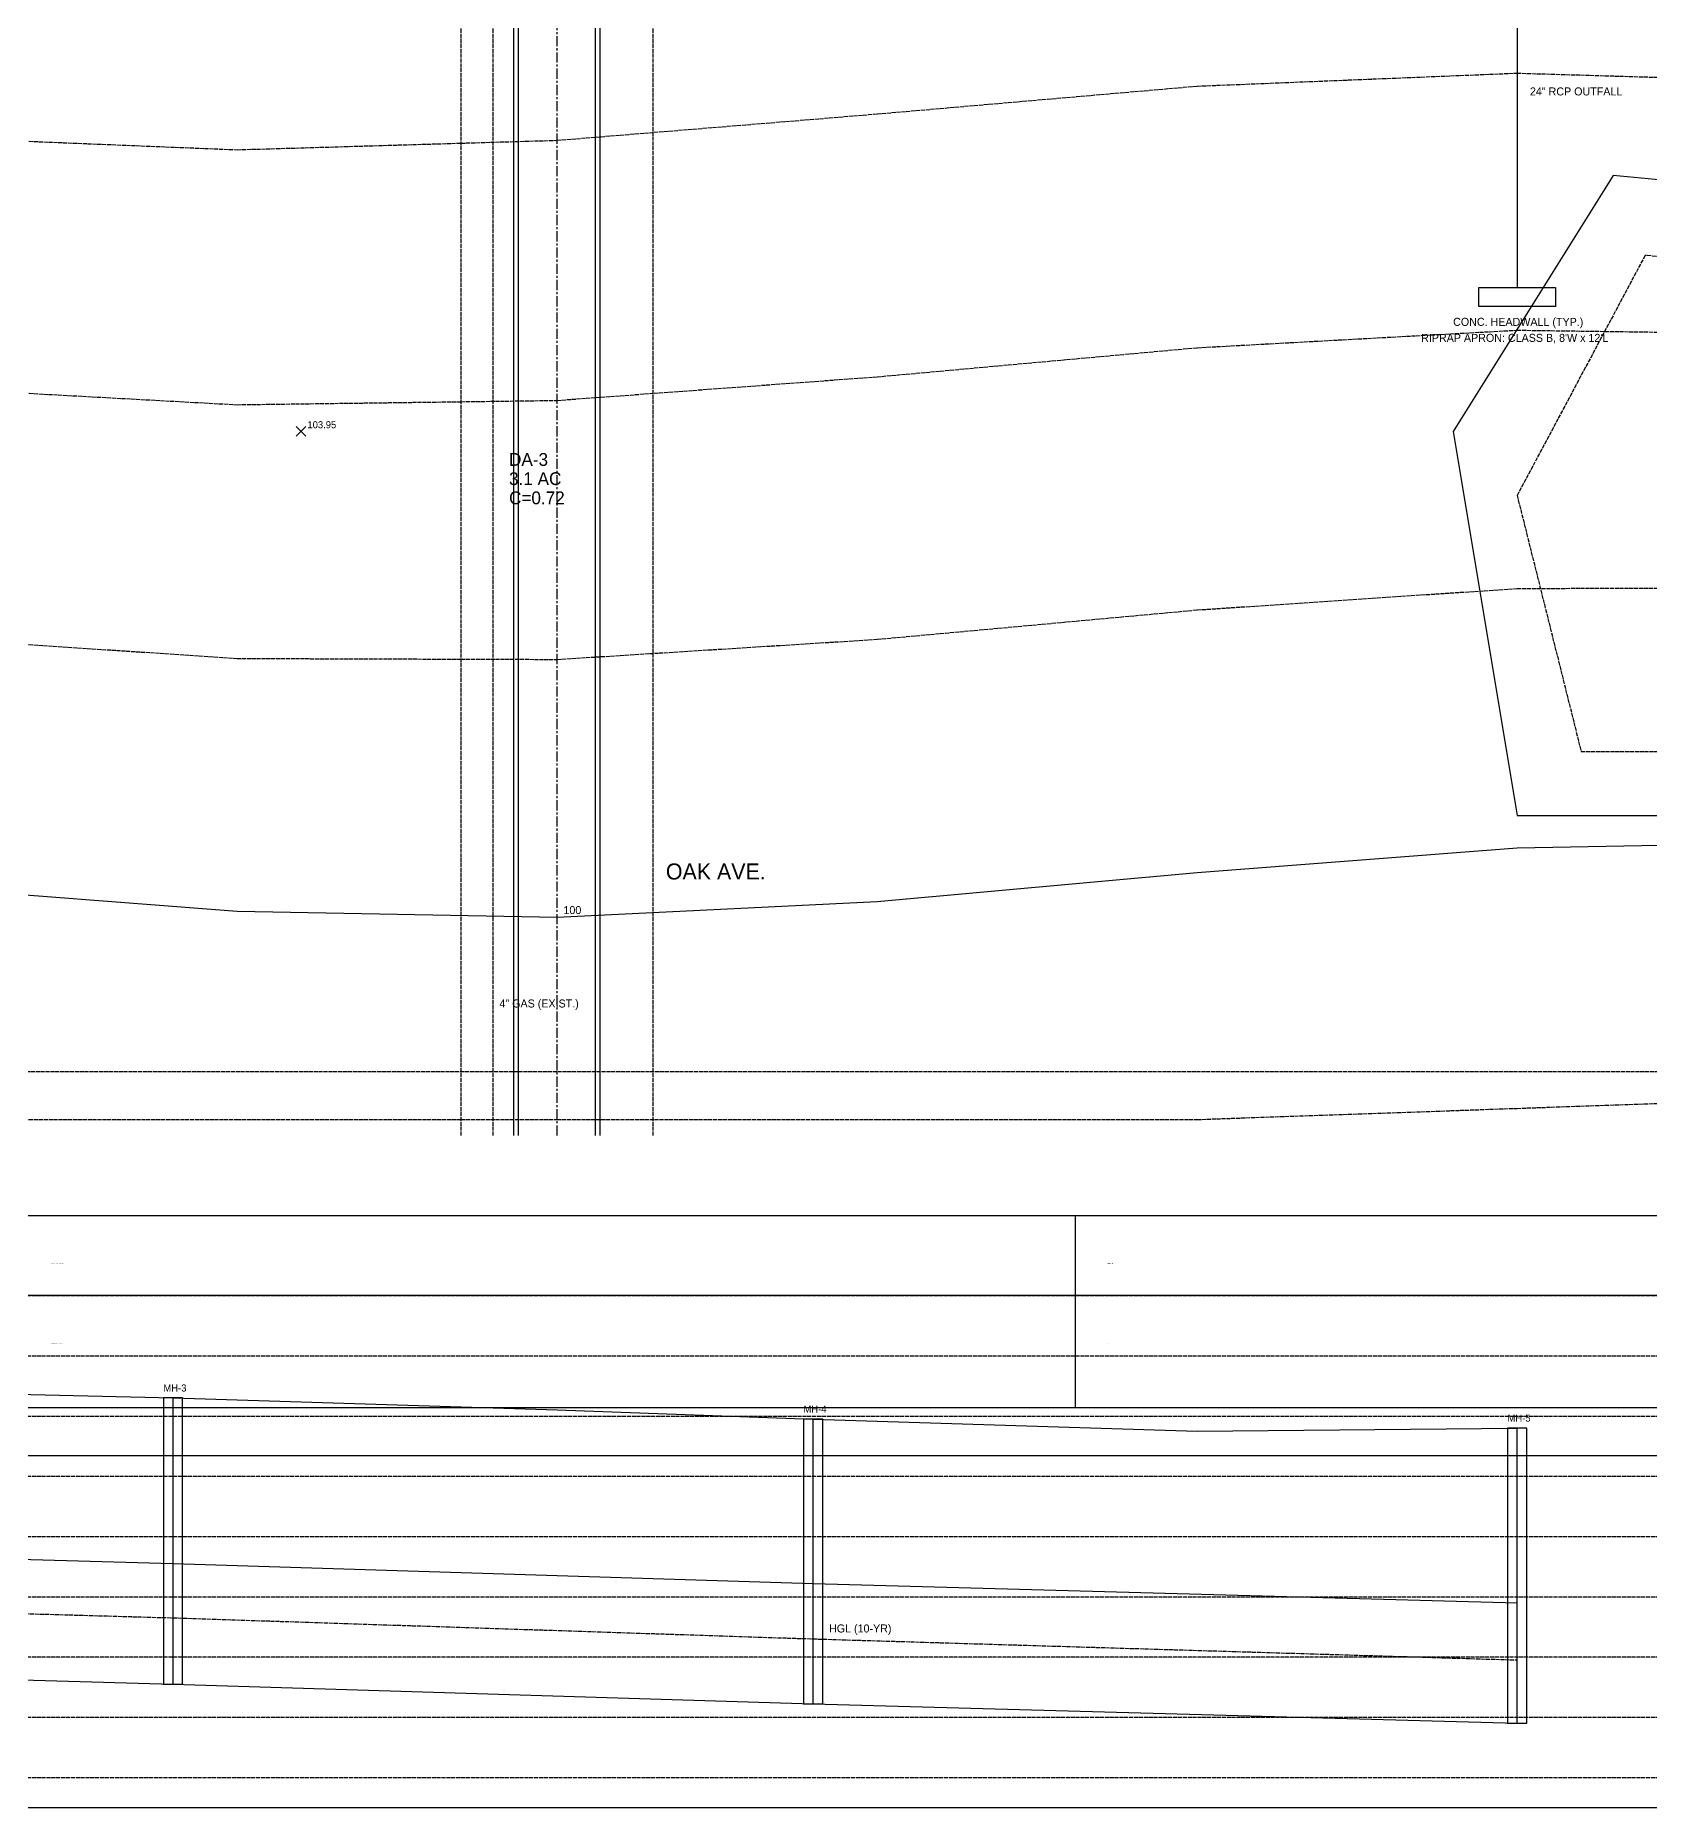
# Model space of a CAD drawing. Header units: feet. Extents: x -20 to 1480, y -157 to 1020.
# Drawn here: x 467 to 971, y -110 to 444 of the extents above; entities that cross this region are included whole.
import ezdxf

# ---------------------------------------------------------------- set-up
doc = ezdxf.new("R2010")
doc.units = ezdxf.units.FT
doc.linetypes.add('CENTER', pattern=[5.08, 3.175, -0.635, 0.635, -0.635])
doc.linetypes.add('DASHED', pattern=[1.524, 1.27, -0.254])
doc.layers.add('ANNO-DIM', color=2, linetype='Continuous')
doc.layers.add('ANNO-TEXT', color=7, linetype='Continuous')

msp = doc.modelspace()

# ---------------------------------------------------------------- linework, layer by layer
at = {"layer": 'ANNO-DIM'}
for p, q in [((15, 75), (1305, 75)), ((792, 15), (792, 75))]:
    msp.add_line(p, q, dxfattribs=at)
at = {"layer": 'ANNO-DIM', "linetype": 'DASHED'}
for p, q in [((30, 50), (1230, 50)), ((30, 31.18), (1230, 31.18)), ((30, 12.35), (1230, 12.35)), ((30, -6.47), (1230, -6.47)), ((30, -25.29), (1230, -25.29)), ((30, -44.12), (1230, -44.12)), ((30, -62.94), (1230, -62.94)), ((30, -81.76), (1230, -81.76)), ((30, -100.59), (1230, -100.59))]:
    msp.add_line(p, q, dxfattribs=at)
at = {"layer": 'ANNO-DIM'}
for points in [[(0, 0), (1320, 0), (1320, 1020), (0, 1020), (0, 0)], [(15, 15), (1305, 15), (1305, 1005), (15, 1005), (15, 15)], [(30, -110), (1230, -110), (1230, 50), (30, 50), (30, -110)]]:
    msp.add_lwpolyline(points, dxfattribs=at)
at = {"layer": 'ANNO-ELEV'}
for p, q in [((548.5, 318.5), (551.5, 321.5)), ((548.5, 321.5), (551.5, 318.5))]:
    msp.add_line(p, q, dxfattribs=at)
at = {"layer": 'GRAD-EXIST', "linetype": 'DASHED'}
for points in [[(30, 427.91), (130, 431.97), (230, 429.02), (330, 420.78), (430, 412.09), (530, 408.03), (630, 410.98), (730, 419.22), (830, 427.91), (930, 431.97), (1030, 429.02), (1130, 420.78), (1230, 412.09)], [(30, 346.17), (130, 351.64), (230, 350.29), (330, 342.92), (430, 333.83), (530, 328.36), (630, 329.71), (730, 337.08), (830, 346.17), (930, 351.64), (1030, 350.29), (1130, 342.92), (1230, 333.83)], [(30, 264.23), (130, 270.93), (230, 271.23), (330, 264.95), (430, 255.77), (530, 249.07), (630, 248.77), (730, 255.05), (830, 264.23), (930, 270.93), (1030, 271.23), (1130, 264.95), (1230, 255.77)], [(30, 105), (130, 108.49), (230, 112), (330, 108.49), (430, 105), (530, 105), (630, 105), (730, 105), (830, 105), (930, 108.49), (1030, 112), (1130, 108.49), (1230, 105)]]:
    msp.add_lwpolyline(points, dxfattribs=at)
at = {"layer": 'GRAD-EXIST'}
msp.add_lwpolyline([(30, 8.59), (110, 14.24), (310, 22.71), (510, 18), (630, 14.24), (710, 11.41), (830, 7.65), (930, 8.59)], dxfattribs=at)
at = {"layer": 'GRAD-EXIST-INDEX', "linetype": 'Continuous'}
msp.add_lwpolyline([(30, 182.15), (130, 189.87), (230, 191.81), (330, 186.83), (430, 177.85), (530, 170.13), (630, 168.19), (730, 173.17), (830, 182.15), (930, 189.87), (1030, 191.81), (1130, 186.83), (1230, 177.85)], dxfattribs=at)
at = {"layer": 'GRAD-LIMIT', "linetype": 'DASHED'}
msp.add_lwpolyline([(80, 120), (1180, 120), (1180, 486.5), (80, 486.5), (80, 120)], dxfattribs=at)
at = {"layer": 'ROAD-CENTERLINE', "linetype": 'CENTER'}
msp.add_line((630, 100), (630, 900), dxfattribs=at)
at = {"layer": 'ROAD-EDGE'}
for p, q in [((616.5, 100), (616.5, 900)), ((618, 100), (618, 900)), ((642, 100), (642, 900)), ((643.5, 100), (643.5, 900))]:
    msp.add_line(p, q, dxfattribs=at)
at = {"layer": 'ROAD-ROW', "linetype": 'DASHED'}
for p, q in [((600, 100), (600, 900)), ((660, 100), (660, 900))]:
    msp.add_line(p, q, dxfattribs=at)
at = {"layer": 'UTIL-GAS', "linetype": 'DASHED'}
msp.add_line((610, 100), (610, 900), dxfattribs=at)
at = {"layer": 'UTIL-STORM'}
for p, q in [((930, 485), (930, 365)), ((510, -71.41), (510, 18)), ((710, -77.62), (710, 11.41)), ((930, -83.65), (930, 8.59))]:
    msp.add_line(p, q, dxfattribs=at)
for points in [[(930, 200), (1170, 200), (1200, 260), (1170, 380), (960, 400), (910, 320), (930, 200)], [(918, 365), (942, 365), (942, 359), (918, 359), (918, 365)], [(507, -71.41), (513, -71.41), (513, 18), (507, 18), (507, -71.41)], [(707, -77.62), (713, -77.62), (713, 11.41), (707, 11.41), (707, -77.62)], [(927, -83.65), (933, -83.65), (933, 8.59), (927, 8.59), (927, -83.65)], [(110, -22.47), (310, -28.12), (510, -33.76), (710, -39.98), (930, -46)], [(110, -60.12), (310, -65.76), (510, -71.41), (710, -77.62), (930, -83.65)]]:
    msp.add_lwpolyline(points, dxfattribs=at)
at = {"layer": 'UTIL-STORM', "linetype": 'DASHED'}
for points in [[(950, 220), (1150, 220), (1175, 270), (1145, 360), (970, 375), (930, 300), (950, 220)], [(110, -40.35), (310, -45.06), (510, -50.71), (710, -57.29), (930, -63.88)]]:
    msp.add_lwpolyline(points, dxfattribs=at)

# ---------------------------------------------------------------- texts
at = {"layer": 'ANNO-ELEV'}
msp.add_text('103.95', height=2.2, dxfattribs=at).set_placement((552, 321))
at = {"layer": 'ANNO-TEXT'}
for s, height, p in [('24" RCP OUTFALL', 2.5, (934, 425)), ('CONC. HEADWALL (TYP.)', 2.5, (910, 353)), ("RIPRAP APRON: CLASS B, 8'W x 12'L", 2.5, (900, 348)), ('DA-3', 4, (615, 309.25)), ('3.1 AC', 4, (615, 303.25)), ('C=0.72', 4, (615, 297.25)), ('OAK AVE.', 5, (664, 180)), ('100', 2.5, (632, 169.19)), ('4" GAS (EXIST.)', 2.5, (612, 140)), ('PROJECT NO: TX-2024-0831', 0.2, (472, 60)), ('SHEET: C-3.1', 0.2, (802, 60)), ('DESIGNED: R. MORALES, PE', 0.18, (472, 35)), ('OF 7', 0.18, (802, 35)), ('MH-3', 2.2, (507, 20)), ('MH-4', 2.2, (707, 13.41)), ('MH-5', 2.2, (927, 10.59)), ('HGL (10-YR)', 2.5, (715, -55.29))]:
    msp.add_text(s, height=height, dxfattribs=at).set_placement(p)

doc.saveas('drawing.dxf')
